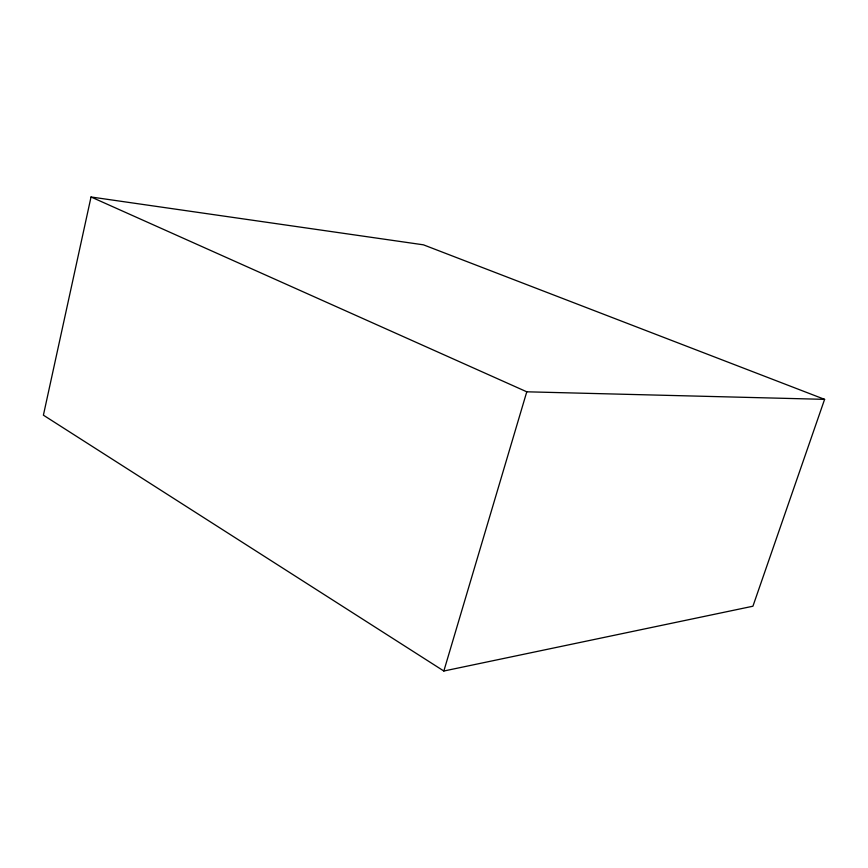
<?xml version="1.0" encoding="UTF-8"?>
<svg xmlns="http://www.w3.org/2000/svg" width="868" height="868" viewBox="0 0 868 868"><rect width="100%" height="100%" fill="white"/><g stroke="black" fill="none" stroke-linecap="round" stroke-linejoin="round"><path stroke-width="1.3" d="M91.032 196.982L43.4 415.175L443.841 671.018L752.925 606.222L824.6 399.356L423.454 244.83L91.032 196.982L526.778 391.804L824.6 399.356M443.841 671.018L526.778 391.804"/></g></svg>
